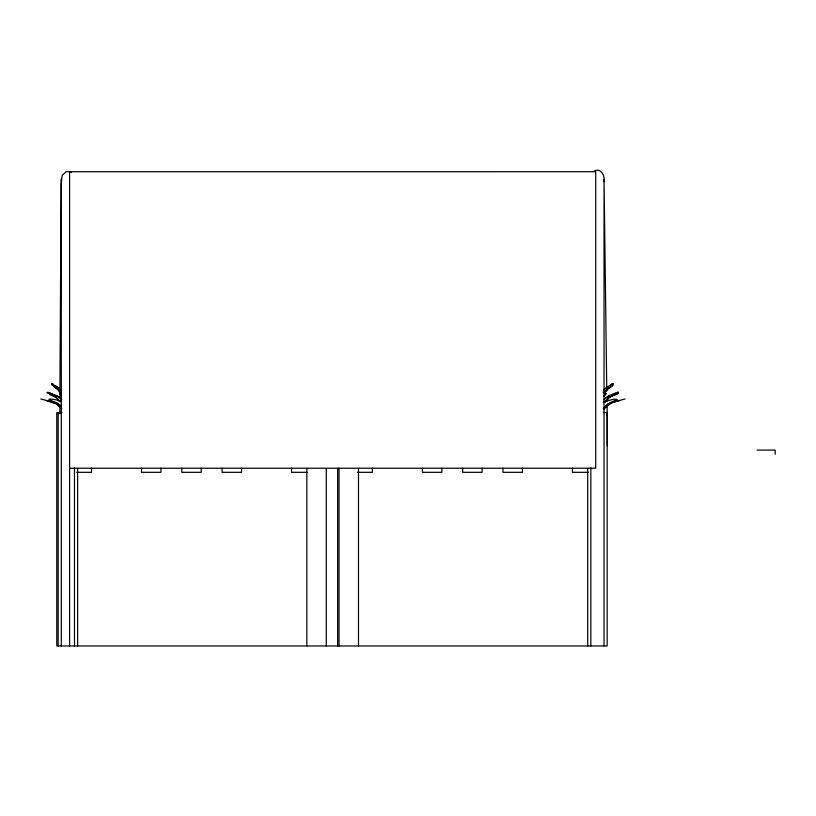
<?xml version="1.0" encoding="UTF-8"?>
<svg xmlns="http://www.w3.org/2000/svg" width="816" height="816" viewBox="0 0 816 816"><rect width="100%" height="100%" fill="white"/><g stroke="black" fill="none" stroke-linecap="round" stroke-linejoin="round"><path stroke-width="1.22" d="M59.894 413.732L59.905 404.909M59.925 397.351L59.935 391.048M59.935 388.518L61.129 184.426L62.169 175.358L66.178 171.727L595.721 171.707L595.721 468.221L69.595 468.221M61.588 395.791A20.839 9.323 88.4 0 0 61.292 395.546L59.609 393.547M48.154 392.404L46.869 392.608L52.765 395.546A20.839 19.768 85.5 0 1 53.387 395.791L56.753 397.749L60.374 401.798M603.809 181.611C605.584 176.123 600.331 166.903 594.13 171.238M611.918 384.05L613.52 383.602L612.816 385.234M604.391 392.782L608.246 388.396A13.862 13.148 -87.3 0 1 608.756 388.059L612.082 386.029M59.599 393.506L60.527 392.639M604.319 393.067L606.41 390.15L611.133 386.682M603.289 408.765L608.216 403.522M612.847 385.234L612.041 386.029M605.217 401.798L608.828 397.749L612.204 395.791A20.839 19.768 -85.5 0 1 612.816 395.546L615.774 394.546M605.156 401.941L609.623 397.28L617.824 393.496M603.758 399.718L608.675 395.791A20.839 18.635 86.8 0 1 609.256 395.546L615.539 393.128M603.391 390.344L605.37 388.396A13.862 12.393 88.1 0 1 605.839 388.059L610.276 385.234M603.463 409.418L608.767 404.257L615.213 401.513A35.057 34.945 60 0 1 615.968 401.339L625.066 399.004M603.728 408.122L609.715 402.737L617.284 399.575L614.04 399.136L605.39 401.339A35.057 22.94 86.9 0 0 604.911 401.513L603.228 402.298M604.554 408.122L611.643 402.737L619.558 400.636M604.258 399.167L609.164 395.638M603.35 396.331L603.911 395.791A20.839 9.323 -88.4 0 1 604.207 395.546L605.911 393.506M604.289 389.528L608.155 386.682M604.217 395.719L605.645 394.546M617.783 393.506L618.273 392.221M610.246 385.234L611.959 384.05M60.486 392.639L61.445 392.323M616.845 394.077L617.732 393.547M615.733 393.037L617.426 392.404M605.044 401.462L607.767 400.636M617.651 392.323L618.314 392.221M61.975 412.58L56.773 412.58L56.773 645.966L607.155 645.966L607.155 406.011M603.371 412.58L607.298 412.58L607.298 445.924M757.136 450.095L775.2 450.095L775.2 454.257M76.684 472.321L91.504 472.321L91.504 468.149M307.591 472.321L291.536 472.321L291.536 468.149M357.561 472.321L372.382 472.321L372.382 468.149M588.479 472.321L572.424 472.321L572.424 468.149M603.004 392.221L605.054 392.639M40.8 399.004L49.898 401.339A35.057 34.945 -60 0 1 50.643 401.513L56.304 403.736L61.853 408.765M46.298 400.636L56.426 403.879M61.486 407.072L57.895 403.522L53.744 401.513A35.057 26.469 86.4 0 0 53.183 401.339C41.738 397.637 56.967 399.34 59.313 400.911M58.344 400.636L61.057 401.462M47.848 392.323L49.817 393.037M54.59 394.934L56.253 395.546A20.839 18.635 -86.8 0 1 56.824 395.791L58.936 396.974M49.766 394.546L55.58 397.076L59.66 400.993M50.011 393.139L59.027 397.055L61.812 399.769M52.224 394.077L53.458 394.546M48.807 392.639L50.051 393.128M71.186 172.472L69.595 171.707L69.595 645.966M51.683 384.591L56.253 388.059A13.862 13.148 87.3 0 1 56.763 388.396L60.619 392.782M61.618 390.446L51.734 383.469L51.806 384.724M52.459 383.724L53.05 384.05M57.752 387.212L55.845 386.029M53.805 386.682L58.528 390.15L60.619 393.067M56.386 402.737L58.721 404.328M58.67 387.773L59.099 388.059A13.862 12.393 -88.1 0 1 59.568 388.396L61.22 389.946M605.013 392.639L605.951 393.496M57.069 404.297L61.302 408.122M59.252 397.208L60.853 398.657M58.854 404.267L61.537 407.051M61.363 395.719L59.609 394.077M61.506 181.244L61.282 179.245L61.282 645.966M606.788 391.007L604.034 179.245L604.034 645.966M605.931 393.547L605.941 394.077M590.835 467.894L590.835 645.966M587.704 468.394L587.704 645.966M522.413 468.149L522.413 472.321L502.962 472.321L502.962 468.149M482.134 468.149L482.134 472.321L462.682 472.321L462.682 468.149M441.844 468.149L441.844 472.321L422.392 472.321L422.392 468.149M358.489 468.394L358.489 645.966M339.048 468.149L339.048 645.966M337.651 468.394L337.651 645.966M326.267 468.394L326.267 645.966M306.826 468.394L306.826 645.966M241.526 468.149L241.526 472.321L222.085 472.321L222.085 468.149M201.246 468.149L201.246 472.321L181.795 472.321L181.795 468.149M160.956 468.149L160.956 472.321L141.505 472.321L141.505 468.149M77.612 468.394L77.612 645.966M74.48 467.894L74.48 645.966M58.16 412.58L58.16 645.966M606.89 413.304A6.599 3.152 -0.7 0 1 606.849 414.926"/></g></svg>
